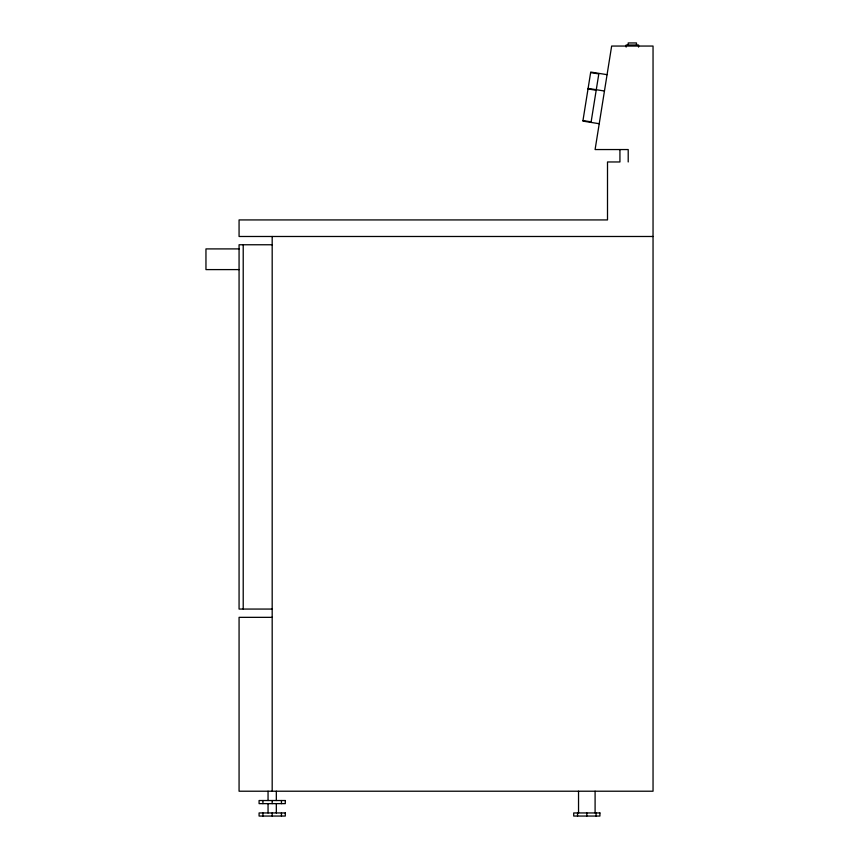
<?xml version="1.0" encoding="UTF-8"?>
<svg xmlns="http://www.w3.org/2000/svg" width="859" height="859" viewBox="0 0 859 859"><rect width="100%" height="100%" fill="white"/><g stroke="black" fill="none" stroke-linecap="round" stroke-linejoin="round"><path stroke-width="1.29" d="M596.275 89.712L598.809 73.917L590.627 72.607M653.044 236.483L239.07 236.483L239.07 219.925L607.506 219.925L607.506 161.964L619.93 161.964L619.93 149.552M272.185 244.761L239.07 244.761L239.07 609.063L272.185 609.063M239.07 248.906L205.956 248.906L205.956 269.597L239.07 269.597M272.185 617.342L239.07 617.342L239.07 791.214L653.044 791.214L653.044 46.053L611.651 46.053L595.094 149.552L628.208 149.552L628.208 161.964M607.066 74.669L590.724 72.049L582.874 121.108L599.228 123.717M588.104 88.402L604.457 91.022M588.018 88.96L596.189 90.27L591.132 121.86L582.96 120.55M638.559 47.095L638.559 45.022L626.136 45.022L626.136 47.095M636.487 45.022L636.487 42.95L628.208 42.95L628.208 45.022M596.071 812.947L596.071 816.05M595.094 791.214L595.094 812.947M586.815 812.947L586.815 816.05M578.536 791.214L578.536 812.947M577.549 812.947L577.549 816.05M281.451 800.524L281.451 803.627M281.451 812.947L281.451 816.05M276.33 791.214L276.33 800.524M276.33 803.627L276.33 812.947M272.185 236.483L272.185 791.214M272.185 800.524L272.185 803.627M272.185 812.947L272.185 816.05M268.051 791.214L268.051 800.524M268.051 803.627L268.051 812.947M262.929 800.524L262.929 803.627M262.929 812.947L262.929 816.05M243.215 244.761L243.215 609.063M285.295 800.524L259.085 800.524L259.085 803.627L285.295 803.627L285.295 800.524M285.295 812.947L259.085 812.947L259.085 816.05L285.295 816.05L285.295 812.947M599.915 812.947L573.705 812.947L573.705 816.05L599.915 816.05L599.915 812.947"/></g></svg>
